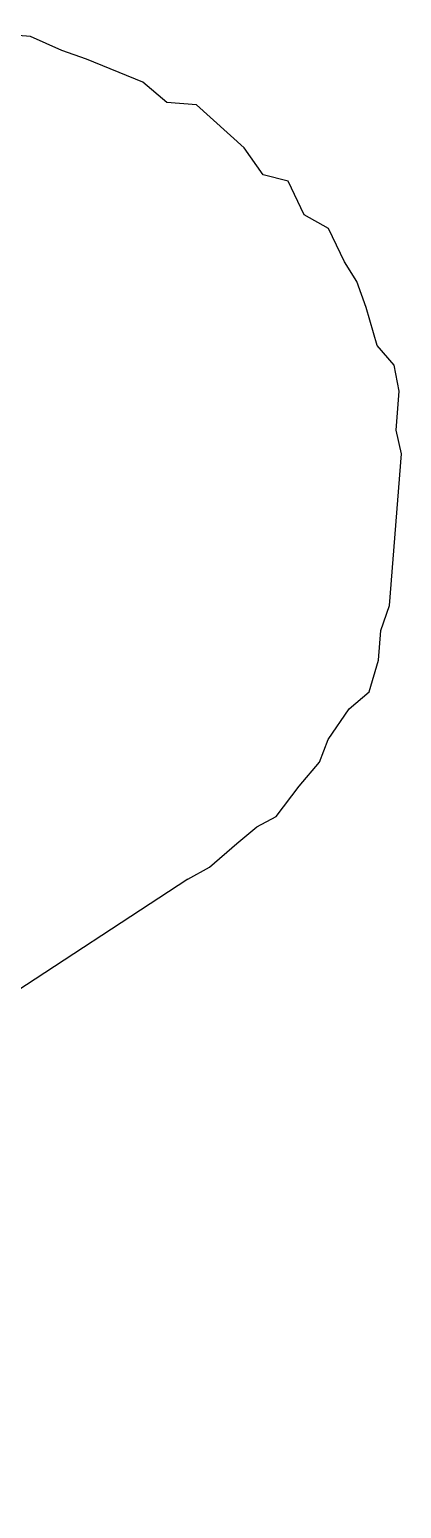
# Model space of a CAD drawing. Extents: x 741 to 1339, y 725 to 848.
# Drawn here: x 1107.3277 to 1107.3474, y 786.5506 to 786.629 of the extents above; entities that cross this region are included whole.
import ezdxf

# ---------------------------------------------------------------- set-up
doc = ezdxf.new("R2010")
doc.units = 0
doc.header["$MEASUREMENT"] = 0
doc.linetypes.add('CONTINU', pattern=[0])
for name, color, linetype in [('Lay Out', 31, 'CONTINUOUS'), ('PAREDES', 7, 'CONTINUOUS'), ('PENA-008', 8, 'CONTINUOUS')]:
    doc.layers.add(name, color=color, linetype=linetype)

# ---------------------------------------------------------------- blocks, each defined once
blk = doc.blocks.new('A$C12870BC7')
at = {"layer": 'Lay Out', "linetype": 'CONTINU', "ltscale": 0.6}
for p, q in [((1.394472, 0.535951), (1.3911, 0.539323)), ((1.395251, 0.534307), (1.394472, 0.535951)), ((1.395943, 0.533097), (1.395251, 0.534307)), ((1.397413, 0.530243), (1.395943, 0.533097)), ((1.397672, 0.5286), (1.397413, 0.530243)), ((1.398796, 0.527476), (1.397672, 0.5286)), ((1.399229, 0.524103), (1.398796, 0.527476)), ((1.399056, 0.522374), (1.399229, 0.524103)), ((1.399834, 0.52125), (1.399056, 0.522374)), ((1.399315, 0.519347), (1.399834, 0.52125)), ((1.399834, 0.517963), (1.399315, 0.519347)), ((1.399315, 0.516061), (1.399834, 0.517963)), ((1.399142, 0.51485), (1.399315, 0.516061)), ((1.398623, 0.513467), (1.399142, 0.51485)), ((1.397759, 0.511564), (1.398623, 0.513467)), ((1.397759, 0.510181), (1.397759, 0.511564)), ((1.397067, 0.50897), (1.397759, 0.510181)), ((1.395597, 0.5075), (1.397067, 0.50897)), ((1.394991, 0.506376), (1.395597, 0.5075)), ((1.389284, 0.500668), (1.394991, 0.506376)), ((1.371729, 0.496604), (1.311369, 0.504387)), ((1.388073, 0.499976), (1.389284, 0.500668)), ((1.386949, 0.498852), (1.388073, 0.499976)), ((1.385479, 0.497901), (1.386949, 0.498852)), ((1.382193, 0.497382), (1.384095, 0.497901)), ((1.384095, 0.497901), (1.385479, 0.497901)), ((1.381069, 0.496777), (1.382193, 0.497382)), ((1.371729, 0.496604), (1.373026, 0.496344)), ((1.373026, 0.496344), (1.374929, 0.496344)), ((1.374929, 0.496344), (1.376312, 0.496344)), ((1.376312, 0.496344), (1.377437, 0.496085)), ((1.377437, 0.496085), (1.379426, 0.496517)), ((1.379426, 0.496517), (1.381069, 0.496777))]:
    blk.add_line(p, q, dxfattribs=at)
blk = doc.blocks.new('Layout')
at = {"layer": 'PENA-008', "color": 7, "ltscale": 0.2, "rotation": 40.58562502596172}
blk.add_blockref('A$C12870BC7', (1160.880169, 500.557888), dxfattribs=at)

msp = doc.modelspace()

# ---------------------------------------------------------------- block references
at = {"layer": 'PAREDES', "color": 7, "lineweight": 0}
msp.add_blockref('Layout', (-54.262721, 284.756538), dxfattribs=at)

doc.saveas('drawing.dxf')
